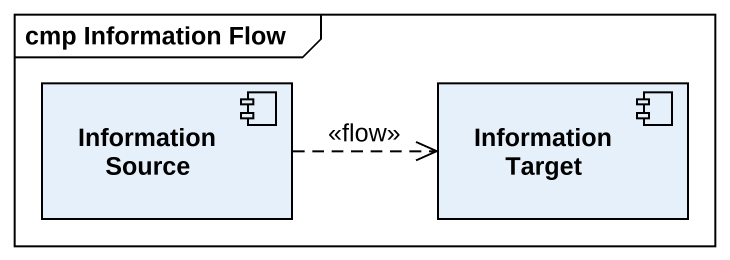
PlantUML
@startuml
mainframe cmp Information Flow
component "Information Source" as Information_Source
component "Information Target" as Information_Target
Information_Source .right.> Information_Target : <<flow>>
@enduml
